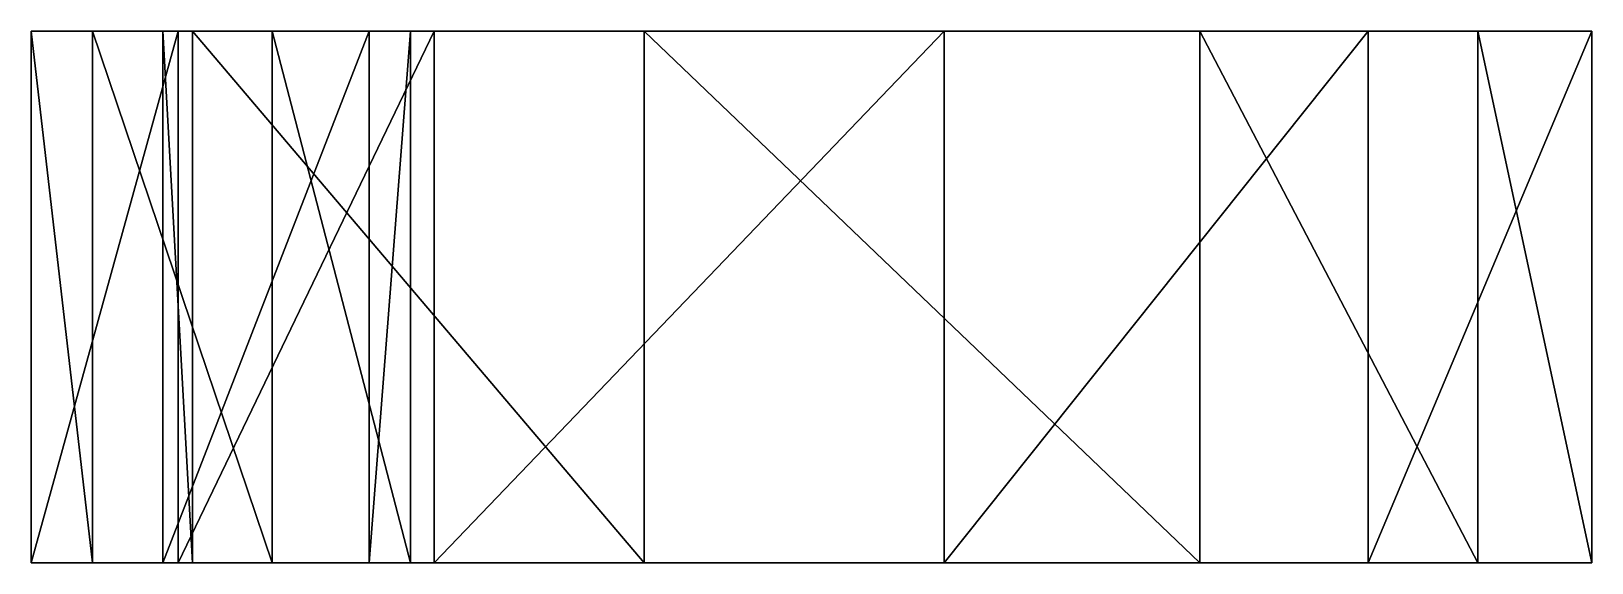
# Model space of a CAD drawing. Extents: x -75 to 72, y 0 to 50.
import ezdxf

# ---------------------------------------------------------------- set-up
doc = ezdxf.new("R2010")
doc.units = 0
doc.layers.add('steak', color=250, linetype='CONTINUOUS')

msp = doc.modelspace()

# ---------------------------------------------------------------- meshes
at = {"layer": 'steak'}
mesh = msp.add_polyface(dxfattribs=at)
corners = [(-74.796112, 0, -50.863599), (-60.982029, 0, -76.164774), (-36.884901, 0, -90.815437), (11.088111, 0, -88.583764), (50.968584, 0, -66.224751), (71.990392, 0, -22.700953), (61.271596, 0, 44.474155), (35.11979, 0, 81.87143), (-17.149557, 0, 100.335183), (-59.635662, 0, 76.353587), (-62.421453, 0, 46.102984), (-43.0219, 0, 17.87304), (-39.120149, 0, -3.747628), (-52.13808, 0, -17.605878), (-69.016842, 0, -32.824792), (-74.796112, 50, -50.863599), (-60.982029, 50, -76.164774), (-36.884901, 50, -90.815437), (11.088111, 50, -88.583764), (50.968584, 50, -66.224751), (71.990392, 50, -22.700953), (61.271596, 50, 44.474155), (35.11979, 50, 81.87143), (-17.149557, 50, 100.335183), (-59.635662, 50, 76.353587), (-62.421453, 50, 46.102984), (-43.0219, 50, 17.87304), (-39.120149, 50, -3.747628), (-52.13808, 50, -17.605878), (-69.016842, 50, -32.824792)]
mesh.append_faces([[corners[k] for k in face] for face in [(0, 1, 16), (1, 2, 17), (2, 3, 18), (3, 4, 19), (4, 5, 20), (5, 6, 21), (6, 7, 22), (7, 8, 23), (8, 9, 24), (9, 10, 25), (10, 11, 26), (11, 12, 27), (12, 13, 28), (13, 14, 29), (14, 0, 15), (1, 0, 14), (13, 3, 2), (28, 16, 17), (18, 19, 27), (3, 13, 12), (27, 19, 20), (26, 27, 21), (5, 4, 12), (26, 22, 23), (6, 12, 11), (10, 9, 8), (23, 24, 25), (11, 10, 8), (29, 15, 16), (0, 16, 15), (1, 17, 16), (2, 18, 17), (3, 19, 18), (4, 20, 19), (5, 21, 20), (6, 22, 21), (7, 23, 22), (8, 24, 23), (9, 25, 24), (10, 26, 25), (11, 27, 26), (12, 28, 27), (13, 29, 28), (14, 15, 29), (1, 14, 13), (13, 2, 1), (28, 17, 18), (18, 27, 28), (3, 12, 4), (27, 20, 21), (26, 21, 22), (5, 12, 6), (26, 23, 25), (6, 11, 7), (11, 8, 7), (29, 16, 28)]])

doc.saveas('drawing.dxf')
